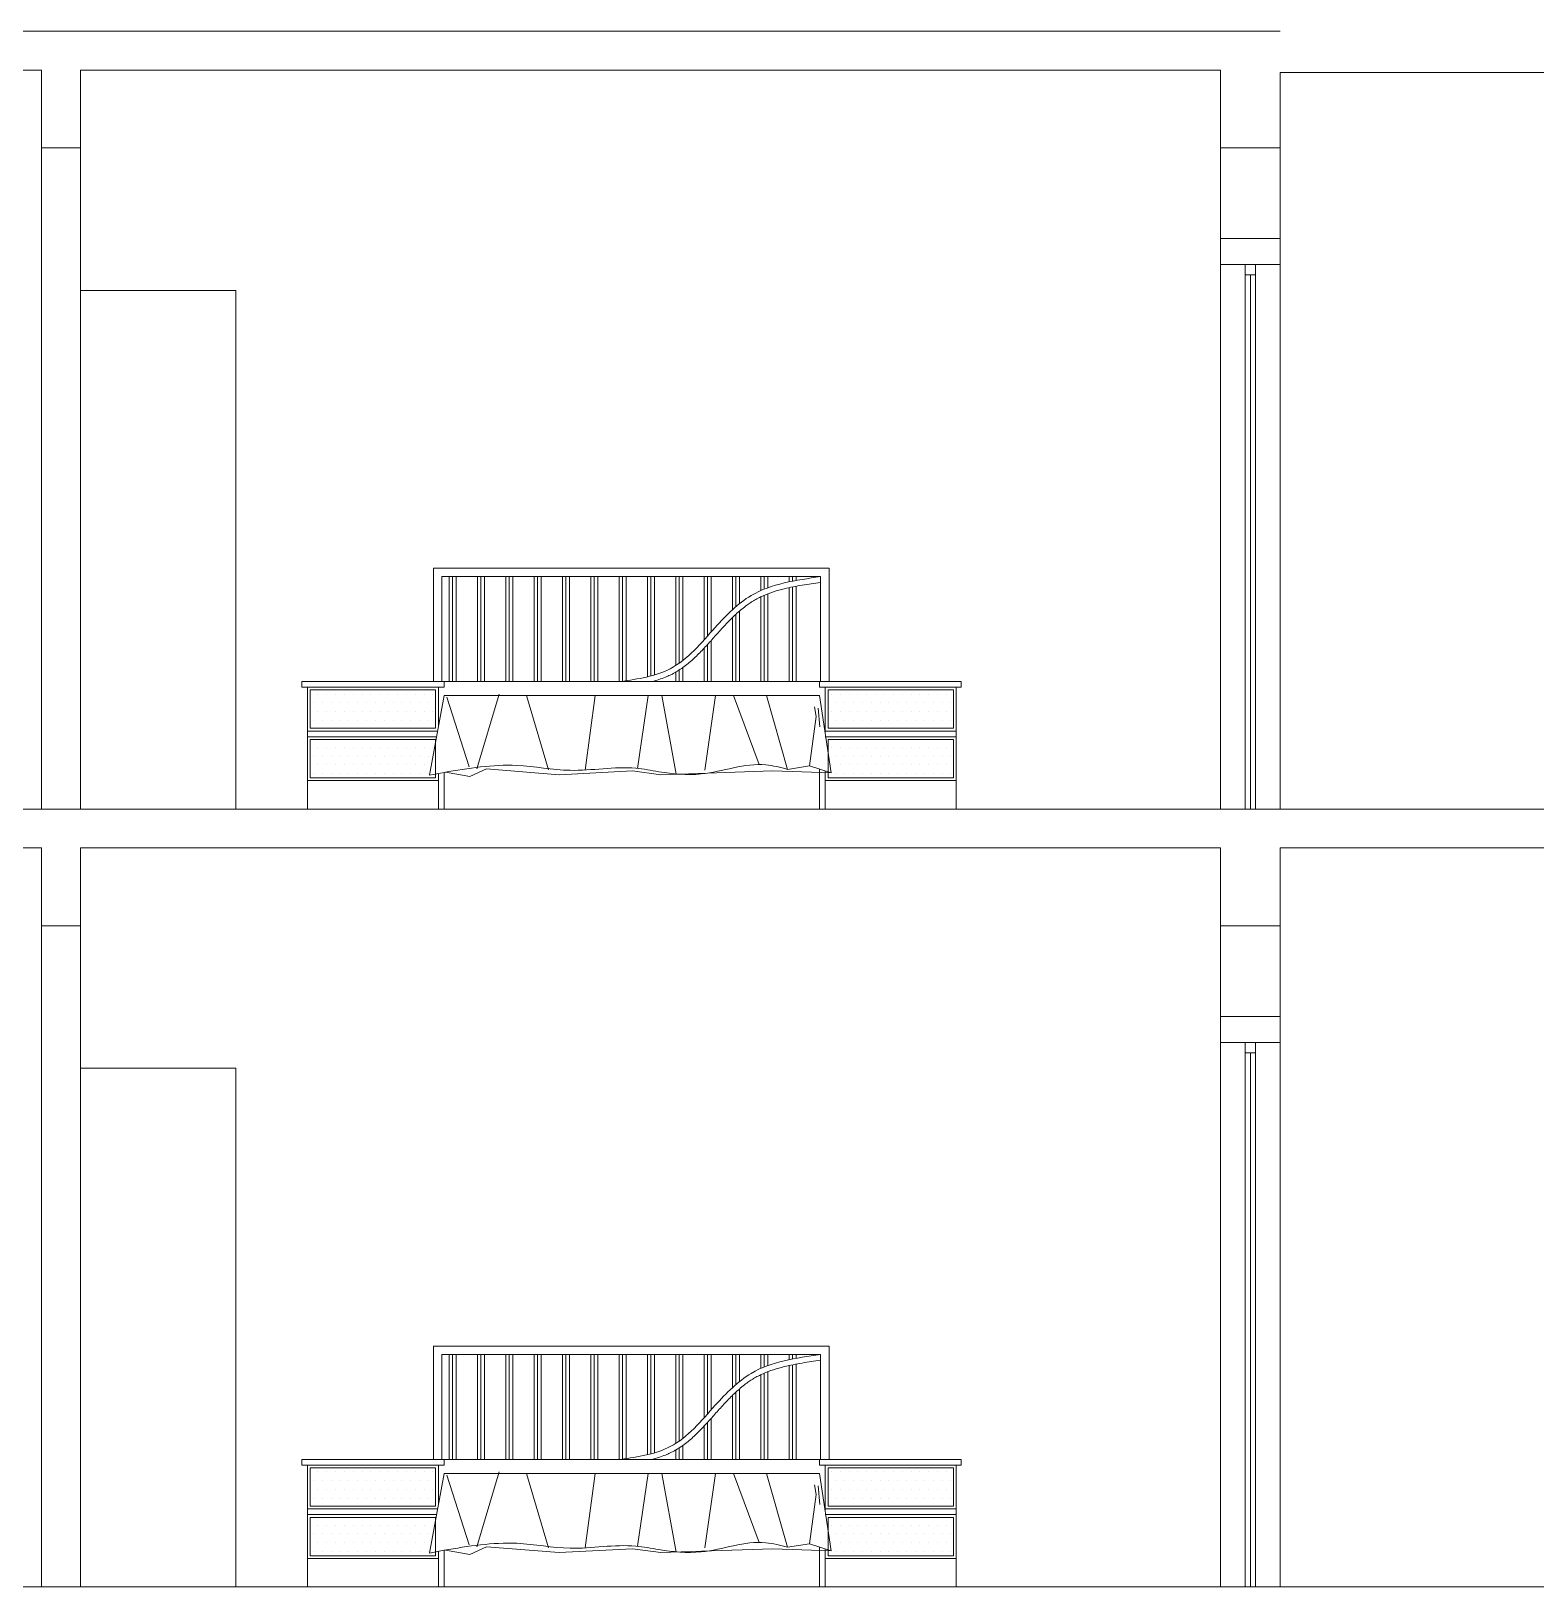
# Model space of a CAD drawing. Header units: inches. Extents: x 1090 to 1325, y 2 to 154.
# Drawn here: x 1171.08 to 1176.88, y 108.43 to 114.43 of the extents above; entities that cross this region are included whole.
import ezdxf

# ---------------------------------------------------------------- set-up
doc = ezdxf.new("R2010")
doc.units = ezdxf.units.IN
doc.header["$MEASUREMENT"] = 0
doc.layers.add('FUR', color=250, linetype='Continuous', lineweight=9)
doc.layers.add('walls', color=250, linetype='Continuous', lineweight=18)

msp = doc.modelspace()

# ---------------------------------------------------------------- linework, layer by layer
at = {"layer": 'FUR'}
for p, q in [((1175.7594, 113.5262), (1175.7594, 111.4262)), ((1175.7994, 113.5262), (1175.7594, 113.5262)), ((1175.7594, 113.5262), (1175.7594, 113.4862)), ((1175.7994, 113.5262), (1175.7994, 111.4262)), ((1175.7994, 113.4862), (1175.7994, 113.5262)), ((1175.7594, 113.4862), (1175.7994, 113.4862)), ((1175.7794, 113.4862), (1175.7794, 111.4262)), ((1171.8671, 113.4262), (1171.2671, 113.4262)), ((1171.8671, 111.4262), (1171.8671, 113.4262)), ((1174.1542, 112.3551), (1172.6287, 112.3551)), ((1172.6287, 111.918), (1172.6287, 112.3551)), ((1174.1214, 112.3223), (1172.6614, 112.3223)), ((1172.6614, 111.918), (1172.6614, 112.3223)), ((1172.689, 111.918), (1172.689, 112.3223)), ((1172.7027, 111.918), (1172.7027, 112.3223)), ((1172.7163, 111.918), (1172.7163, 112.3223)), ((1172.7983, 111.918), (1172.7983, 112.3223)), ((1172.8119, 111.918), (1172.8119, 112.3223)), ((1172.8256, 111.918), (1172.8256, 112.3223)), ((1172.9076, 111.918), (1172.9076, 112.3223)), ((1172.9212, 111.918), (1172.9212, 112.3223)), ((1172.9349, 111.918), (1172.9349, 112.3223)), ((1173.0168, 111.918), (1173.0168, 112.3223)), ((1173.0305, 111.918), (1173.0305, 112.3223)), ((1173.0441, 111.918), (1173.0441, 112.3223)), ((1173.1261, 111.918), (1173.1261, 112.3223)), ((1173.1398, 111.918), (1173.1398, 112.3223)), ((1173.1534, 111.918), (1173.1534, 112.3223)), ((1173.2354, 111.918), (1173.2354, 112.3223)), ((1173.249, 111.918), (1173.249, 112.3223)), ((1173.2627, 111.918), (1173.2627, 112.3223)), ((1173.3447, 111.918), (1173.3447, 112.3223)), ((1173.3583, 111.918), (1173.3583, 112.3223)), ((1173.372, 111.918), (1173.372, 112.3223)), ((1173.4539, 111.936), (1173.4539, 112.3223)), ((1173.4676, 111.9394), (1173.4676, 112.3223)), ((1173.4813, 111.9432), (1173.4813, 112.3223)), ((1173.5632, 111.9796), (1173.5632, 112.3223)), ((1173.5769, 111.9889), (1173.5769, 112.3223)), ((1173.5905, 111.9991), (1173.5905, 112.3223)), ((1173.6725, 112.0785), (1173.6725, 112.3223)), ((1173.6861, 112.0937), (1173.6861, 112.3223)), ((1173.6998, 112.109), (1173.6998, 112.3223)), ((1173.7818, 112.1946), (1173.7818, 112.3223)), ((1173.7954, 112.2068), (1173.7954, 112.3223)), ((1173.8091, 112.2181), (1173.8091, 112.3223)), ((1173.891, 112.2684), (1173.891, 112.3223)), ((1173.9047, 112.2742), (1173.9047, 112.3223)), ((1173.9184, 112.2794), (1173.9184, 112.3223)), ((1174.0003, 112.3023), (1174.0003, 112.3223)), ((1174.014, 112.3051), (1174.014, 112.3223)), ((1174.0276, 112.3077), (1174.0276, 112.3223)), ((1174.1214, 111.918), (1174.1214, 112.3223)), ((1174.1542, 111.918), (1174.1542, 112.3551)), ((1174.0003, 111.918), (1174.0003, 112.2799)), ((1174.014, 111.918), (1174.014, 112.2828)), ((1174.0276, 111.918), (1174.0276, 112.2854)), ((1173.891, 111.918), (1173.891, 112.2444)), ((1173.9047, 111.918), (1173.9047, 112.2506)), ((1173.9184, 111.918), (1173.9184, 112.2561)), ((1173.7818, 111.918), (1173.7818, 112.1645)), ((1173.7954, 111.918), (1173.7954, 112.1775)), ((1173.8091, 111.918), (1173.8091, 112.1897)), ((1173.6725, 111.918), (1173.6725, 112.0462)), ((1173.6861, 111.918), (1173.6861, 112.061)), ((1173.6998, 111.918), (1173.6998, 112.0762)), ((1173.5769, 111.918), (1173.5769, 111.9624)), ((1173.5905, 111.918), (1173.5905, 111.9718)), ((1172.6697, 111.918), (1172.1206, 111.918)), ((1172.1206, 111.918), (1172.6698, 111.918)), ((1172.1206, 111.918), (1172.1206, 111.8961)), ((1172.3271, 111.918), (1172.5312, 111.918)), ((1174.1177, 111.918), (1172.6614, 111.918)), ((1172.6697, 111.918), (1172.6697, 111.8961)), ((1173.4813, 111.918), (1173.4813, 111.9204)), ((1173.5632, 111.918), (1173.5632, 111.954)), ((1174.1177, 111.918), (1174.6641, 111.918)), ((1174.6641, 111.918), (1174.1177, 111.918)), ((1174.1177, 111.918), (1174.1177, 111.8961)), ((1174.2888, 111.918), (1174.4929, 111.918)), ((1174.6641, 111.918), (1174.6641, 111.8961)), ((1172.6697, 111.8961), (1172.1206, 111.8961)), ((1172.1424, 111.8961), (1172.1424, 111.4262)), ((1172.1534, 111.7376), (1172.1534, 111.8852)), ((1172.1534, 111.8852), (1172.6369, 111.8852)), ((1172.6698, 111.8633), (1172.6136, 111.5567)), ((1172.6369, 111.8852), (1172.6369, 111.7376)), ((1172.6479, 111.8961), (1172.6479, 111.7437)), ((1174.1177, 111.8633), (1172.6698, 111.8633)), ((1172.7665, 111.5883), (1172.68, 111.8574)), ((1172.8825, 111.8693), (1172.7958, 111.5813)), ((1173.0726, 111.5771), (1172.9881, 111.8633)), ((1173.2529, 111.8633), (1173.2142, 111.5766)), ((1173.4568, 111.8633), (1173.4159, 111.5829)), ((1173.5649, 111.5606), (1173.51, 111.8633)), ((1173.6758, 111.5763), (1173.7164, 111.8633)), ((1173.7861, 111.8633), (1173.8843, 111.5977)), ((1173.9944, 111.579), (1173.9135, 111.8638)), ((1174.6641, 111.8961), (1174.1177, 111.8961)), ((1174.1177, 111.8633), (1174.1623, 111.5657)), ((1174.1396, 111.8961), (1174.1396, 111.7176)), ((1174.1505, 111.7376), (1174.1505, 111.8852)), ((1174.1505, 111.8852), (1174.634, 111.8852)), ((1174.634, 111.8852), (1174.634, 111.7376)), ((1174.645, 111.8961), (1174.645, 111.4262)), ((1174.1053, 111.783), (1174.0784, 111.5922)), ((1174.0983, 111.8199), (1174.1053, 111.783)), ((1174.1191, 111.7437), (1174.1122, 111.8153)), ((1172.6447, 111.7267), (1172.1424, 111.7267)), ((1172.6369, 111.7376), (1172.1534, 111.7376)), ((1174.645, 111.7267), (1174.1396, 111.7267)), ((1174.634, 111.7376), (1174.1505, 111.7376)), ((1172.6407, 111.7049), (1172.1424, 111.7049)), ((1172.1534, 111.5464), (1172.1534, 111.6939)), ((1172.1534, 111.6939), (1172.6369, 111.6939)), ((1172.6369, 111.6939), (1172.6369, 111.5464)), ((1174.645, 111.7049), (1174.1396, 111.7049)), ((1174.1505, 111.5464), (1174.1505, 111.6939)), ((1174.1505, 111.6939), (1174.634, 111.6939)), ((1174.634, 111.6939), (1174.634, 111.5464)), ((1172.6369, 111.5464), (1172.1534, 111.5464)), ((1172.6136, 111.5567), (1172.6698, 111.5674)), ((1172.6479, 111.5632), (1172.6479, 111.4262)), ((1172.6697, 111.5674), (1172.6697, 111.4262)), ((1172.6698, 111.5674), (1172.6698, 111.4262)), ((1172.6698, 111.5674), (1172.6698, 111.4262)), ((1172.7686, 111.5512), (1172.6751, 111.5683)), ((1172.8331, 111.581), (1172.7686, 111.5512)), ((1173.1138, 111.5586), (1172.8331, 111.581)), ((1173.3969, 111.5735), (1173.1138, 111.5586)), ((1173.5061, 111.5586), (1173.3969, 111.5735)), ((1173.9358, 111.5735), (1173.5061, 111.5586)), ((1174.1623, 111.5657), (1173.9358, 111.5735)), ((1174.0784, 111.5922), (1173.9944, 111.579)), ((1174.1623, 111.5657), (1174.0784, 111.5922)), ((1174.1177, 111.5798), (1174.1177, 111.4262)), ((1174.1177, 111.5798), (1174.1177, 111.4262)), ((1174.1177, 111.5798), (1174.1177, 111.4262)), ((1174.1396, 111.5729), (1174.1396, 111.4262)), ((1174.634, 111.5464), (1174.1505, 111.5464)), ((1172.6479, 111.5355), (1172.1424, 111.5355)), ((1174.645, 111.5355), (1174.1396, 111.5355)), ((1175.7594, 110.5262), (1175.7594, 108.4262)), ((1175.7994, 110.5262), (1175.7594, 110.5262)), ((1175.7594, 110.5262), (1175.7594, 110.4862)), ((1175.7994, 110.5262), (1175.7994, 108.4262)), ((1175.7994, 110.4862), (1175.7994, 110.5262)), ((1175.7594, 110.4862), (1175.7994, 110.4862)), ((1175.7794, 110.4862), (1175.7794, 108.4262)), ((1171.8671, 110.4262), (1171.2671, 110.4262)), ((1171.8671, 108.4262), (1171.8671, 110.4262)), ((1174.1542, 109.3551), (1172.6287, 109.3551)), ((1172.6287, 108.918), (1172.6287, 109.3551)), ((1174.1214, 109.3223), (1172.6614, 109.3223)), ((1172.6614, 108.918), (1172.6614, 109.3223)), ((1172.689, 108.918), (1172.689, 109.3223)), ((1172.7027, 108.918), (1172.7027, 109.3223)), ((1172.7163, 108.918), (1172.7163, 109.3223)), ((1172.7983, 108.918), (1172.7983, 109.3223)), ((1172.8119, 108.918), (1172.8119, 109.3223)), ((1172.8256, 108.918), (1172.8256, 109.3223)), ((1172.9076, 108.918), (1172.9076, 109.3223)), ((1172.9212, 108.918), (1172.9212, 109.3223)), ((1172.9349, 108.918), (1172.9349, 109.3223)), ((1173.0168, 108.918), (1173.0168, 109.3223)), ((1173.0305, 108.918), (1173.0305, 109.3223)), ((1173.0441, 108.918), (1173.0441, 109.3223)), ((1173.1261, 108.918), (1173.1261, 109.3223)), ((1173.1398, 108.918), (1173.1398, 109.3223)), ((1173.1534, 108.918), (1173.1534, 109.3223)), ((1173.2354, 108.918), (1173.2354, 109.3223)), ((1173.249, 108.918), (1173.249, 109.3223)), ((1173.2627, 108.918), (1173.2627, 109.3223)), ((1173.3447, 108.918), (1173.3447, 109.3223)), ((1173.3583, 108.918), (1173.3583, 109.3223)), ((1173.372, 108.918), (1173.372, 109.3223)), ((1173.4539, 108.936), (1173.4539, 109.3223)), ((1173.4676, 108.9394), (1173.4676, 109.3223)), ((1173.4813, 108.9432), (1173.4813, 109.3223)), ((1173.5632, 108.9796), (1173.5632, 109.3223)), ((1173.5769, 108.9889), (1173.5769, 109.3223)), ((1173.5905, 108.9991), (1173.5905, 109.3223)), ((1173.6725, 109.0785), (1173.6725, 109.3223)), ((1173.6861, 109.0937), (1173.6861, 109.3223)), ((1173.6998, 109.109), (1173.6998, 109.3223)), ((1173.7818, 109.1946), (1173.7818, 109.3223)), ((1173.7954, 109.2068), (1173.7954, 109.3223)), ((1173.8091, 109.2181), (1173.8091, 109.3223)), ((1173.891, 109.2684), (1173.891, 109.3223)), ((1173.9047, 109.2742), (1173.9047, 109.3223)), ((1173.9184, 109.2794), (1173.9184, 109.3223)), ((1174.0003, 109.3023), (1174.0003, 109.3223)), ((1174.014, 109.3051), (1174.014, 109.3223)), ((1174.0276, 109.3077), (1174.0276, 109.3223)), ((1174.1214, 108.918), (1174.1214, 109.3223)), ((1174.1542, 108.918), (1174.1542, 109.3551)), ((1174.0003, 108.918), (1174.0003, 109.2799)), ((1174.014, 108.918), (1174.014, 109.2828)), ((1174.0276, 108.918), (1174.0276, 109.2854)), ((1173.891, 108.918), (1173.891, 109.2444)), ((1173.9047, 108.918), (1173.9047, 109.2506)), ((1173.9184, 108.918), (1173.9184, 109.2561)), ((1173.7818, 108.918), (1173.7818, 109.1645)), ((1173.7954, 108.918), (1173.7954, 109.1775)), ((1173.8091, 108.918), (1173.8091, 109.1897)), ((1173.6725, 108.918), (1173.6725, 109.0462)), ((1173.6861, 108.918), (1173.6861, 109.061)), ((1173.6998, 108.918), (1173.6998, 109.0762)), ((1173.5769, 108.918), (1173.5769, 108.9624)), ((1173.5905, 108.918), (1173.5905, 108.9718)), ((1172.6697, 108.918), (1172.1206, 108.918)), ((1172.1206, 108.918), (1172.6698, 108.918)), ((1172.1206, 108.918), (1172.1206, 108.8961)), ((1172.3271, 108.918), (1172.5312, 108.918)), ((1174.1177, 108.918), (1172.6614, 108.918)), ((1172.6697, 108.918), (1172.6697, 108.8961)), ((1173.4813, 108.918), (1173.4813, 108.9204)), ((1173.5632, 108.918), (1173.5632, 108.954)), ((1174.1177, 108.918), (1174.6641, 108.918)), ((1174.6641, 108.918), (1174.1177, 108.918)), ((1174.1177, 108.918), (1174.1177, 108.8961)), ((1174.2888, 108.918), (1174.4929, 108.918)), ((1174.6641, 108.918), (1174.6641, 108.8961)), ((1172.6697, 108.8961), (1172.1206, 108.8961)), ((1172.1424, 108.8961), (1172.1424, 108.4262)), ((1172.1534, 108.7376), (1172.1534, 108.8852)), ((1172.1534, 108.8852), (1172.6369, 108.8852)), ((1172.6698, 108.8633), (1172.6136, 108.5567)), ((1172.6369, 108.8852), (1172.6369, 108.7376)), ((1172.6479, 108.8961), (1172.6479, 108.7437)), ((1174.1177, 108.8633), (1172.6698, 108.8633)), ((1172.7665, 108.5883), (1172.68, 108.8574)), ((1172.8825, 108.8693), (1172.7958, 108.5813)), ((1173.0726, 108.5771), (1172.9881, 108.8633)), ((1173.2529, 108.8633), (1173.2142, 108.5766)), ((1173.4568, 108.8633), (1173.4159, 108.5829)), ((1173.5649, 108.5606), (1173.51, 108.8633)), ((1173.6758, 108.5763), (1173.7164, 108.8633)), ((1173.7861, 108.8633), (1173.8843, 108.5977)), ((1173.9944, 108.579), (1173.9135, 108.8638)), ((1174.6641, 108.8961), (1174.1177, 108.8961)), ((1174.1177, 108.8633), (1174.1623, 108.5657)), ((1174.1396, 108.8961), (1174.1396, 108.7176)), ((1174.1505, 108.7376), (1174.1505, 108.8852)), ((1174.1505, 108.8852), (1174.634, 108.8852)), ((1174.634, 108.8852), (1174.634, 108.7376)), ((1174.645, 108.8961), (1174.645, 108.4262)), ((1174.1053, 108.783), (1174.0784, 108.5922)), ((1174.0983, 108.8199), (1174.1053, 108.783)), ((1174.1191, 108.7437), (1174.1122, 108.8153)), ((1172.6447, 108.7267), (1172.1424, 108.7267)), ((1172.6369, 108.7376), (1172.1534, 108.7376)), ((1174.645, 108.7267), (1174.1396, 108.7267)), ((1174.634, 108.7376), (1174.1505, 108.7376)), ((1172.6407, 108.7049), (1172.1424, 108.7049)), ((1172.1534, 108.5464), (1172.1534, 108.6939)), ((1172.1534, 108.6939), (1172.6369, 108.6939)), ((1172.6369, 108.6939), (1172.6369, 108.5464)), ((1174.645, 108.7049), (1174.1396, 108.7049)), ((1174.1505, 108.5464), (1174.1505, 108.6939)), ((1174.1505, 108.6939), (1174.634, 108.6939)), ((1174.634, 108.6939), (1174.634, 108.5464)), ((1172.6369, 108.5464), (1172.1534, 108.5464)), ((1172.6136, 108.5567), (1172.6698, 108.5674)), ((1172.6479, 108.5632), (1172.6479, 108.4262)), ((1172.6697, 108.5674), (1172.6697, 108.4262)), ((1172.6698, 108.5674), (1172.6698, 108.4262)), ((1172.6698, 108.5674), (1172.6698, 108.4262)), ((1172.7686, 108.5512), (1172.6751, 108.5683)), ((1172.8331, 108.581), (1172.7686, 108.5512)), ((1173.1138, 108.5586), (1172.8331, 108.581)), ((1173.3969, 108.5735), (1173.1138, 108.5586)), ((1173.5061, 108.5586), (1173.3969, 108.5735)), ((1173.9358, 108.5735), (1173.5061, 108.5586)), ((1174.1623, 108.5657), (1173.9358, 108.5735)), ((1174.0784, 108.5922), (1173.9944, 108.579)), ((1174.1623, 108.5657), (1174.0784, 108.5922)), ((1174.1177, 108.5798), (1174.1177, 108.4262)), ((1174.1177, 108.5798), (1174.1177, 108.4262)), ((1174.1177, 108.5798), (1174.1177, 108.4262)), ((1174.1396, 108.5729), (1174.1396, 108.4262)), ((1174.634, 108.5464), (1174.1505, 108.5464)), ((1172.6479, 108.5355), (1172.1424, 108.5355)), ((1174.645, 108.5355), (1174.1396, 108.5355))]:
    msp.add_line(p, q, dxfattribs=at)
at = {"layer": 'FUR', "linetype": 'Continuous'}
for p, q in [((1172.1827, 111.8694), (1172.1827, 111.8694)), ((1172.2169, 111.8694), (1172.2169, 111.8694)), ((1172.251, 111.8694), (1172.251, 111.8694)), ((1172.2852, 111.8694), (1172.2852, 111.8694)), ((1172.3193, 111.8694), (1172.3193, 111.8694)), ((1172.3535, 111.8694), (1172.3535, 111.8694)), ((1172.3876, 111.8694), (1172.3876, 111.8694)), ((1172.4218, 111.8694), (1172.4218, 111.8694)), ((1172.4559, 111.8694), (1172.4559, 111.8694)), ((1172.49, 111.8694), (1172.49, 111.8694)), ((1172.5242, 111.8694), (1172.5242, 111.8694)), ((1172.5583, 111.8694), (1172.5583, 111.8694)), ((1172.5925, 111.8694), (1172.5925, 111.8694)), ((1172.6266, 111.8694), (1172.6266, 111.8694)), ((1174.1633, 111.8694), (1174.1633, 111.8694)), ((1174.1975, 111.8694), (1174.1975, 111.8694)), ((1174.2316, 111.8694), (1174.2316, 111.8694)), ((1174.2658, 111.8694), (1174.2658, 111.8694)), ((1174.2999, 111.8694), (1174.2999, 111.8694)), ((1174.3341, 111.8694), (1174.3341, 111.8694)), ((1174.3682, 111.8694), (1174.3682, 111.8694)), ((1174.4024, 111.8694), (1174.4024, 111.8694)), ((1174.4365, 111.8694), (1174.4365, 111.8694)), ((1174.4707, 111.8694), (1174.4707, 111.8694)), ((1174.5048, 111.8694), (1174.5048, 111.8694)), ((1174.539, 111.8694), (1174.539, 111.8694)), ((1174.5731, 111.8694), (1174.5731, 111.8694)), ((1174.6073, 111.8694), (1174.6073, 111.8694)), ((1172.1656, 111.8352), (1172.1656, 111.8352)), ((1172.1827, 111.8011), (1172.1827, 111.8011)), ((1172.1998, 111.8352), (1172.1998, 111.8352)), ((1172.2169, 111.8011), (1172.2169, 111.8011)), ((1172.2339, 111.8352), (1172.2339, 111.8352)), ((1172.251, 111.8011), (1172.251, 111.8011)), ((1172.2681, 111.8352), (1172.2681, 111.8352)), ((1172.2852, 111.8011), (1172.2852, 111.8011)), ((1172.3022, 111.8352), (1172.3022, 111.8352)), ((1172.3193, 111.8011), (1172.3193, 111.8011)), ((1172.3364, 111.8352), (1172.3364, 111.8352)), ((1172.3535, 111.8011), (1172.3535, 111.8011)), ((1172.3705, 111.8352), (1172.3705, 111.8352)), ((1172.3876, 111.8011), (1172.3876, 111.8011)), ((1172.4047, 111.8352), (1172.4047, 111.8352)), ((1172.4218, 111.8011), (1172.4218, 111.8011)), ((1172.4388, 111.8352), (1172.4388, 111.8352)), ((1172.4559, 111.8011), (1172.4559, 111.8011)), ((1172.473, 111.8352), (1172.473, 111.8352)), ((1172.49, 111.8011), (1172.49, 111.8011)), ((1172.5071, 111.8352), (1172.5071, 111.8352)), ((1172.5242, 111.8011), (1172.5242, 111.8011)), ((1172.5413, 111.8352), (1172.5413, 111.8352)), ((1172.5583, 111.8011), (1172.5583, 111.8011)), ((1172.5754, 111.8352), (1172.5754, 111.8352)), ((1172.5925, 111.8011), (1172.5925, 111.8011)), ((1172.6096, 111.8352), (1172.6096, 111.8352)), ((1172.6266, 111.8011), (1172.6266, 111.8011)), ((1174.1633, 111.8011), (1174.1633, 111.8011)), ((1174.1804, 111.8352), (1174.1804, 111.8352)), ((1174.1975, 111.8011), (1174.1975, 111.8011)), ((1174.2146, 111.8352), (1174.2146, 111.8352)), ((1174.2316, 111.8011), (1174.2316, 111.8011)), ((1174.2487, 111.8352), (1174.2487, 111.8352)), ((1174.2658, 111.8011), (1174.2658, 111.8011)), ((1174.2829, 111.8352), (1174.2829, 111.8352)), ((1174.2999, 111.8011), (1174.2999, 111.8011)), ((1174.317, 111.8352), (1174.317, 111.8352)), ((1174.3341, 111.8011), (1174.3341, 111.8011)), ((1174.3512, 111.8352), (1174.3512, 111.8352)), ((1174.3682, 111.8011), (1174.3682, 111.8011)), ((1174.3853, 111.8352), (1174.3853, 111.8352)), ((1174.4024, 111.8011), (1174.4024, 111.8011)), ((1174.4195, 111.8352), (1174.4195, 111.8352)), ((1174.4365, 111.8011), (1174.4365, 111.8011)), ((1174.4536, 111.8352), (1174.4536, 111.8352)), ((1174.4707, 111.8011), (1174.4707, 111.8011)), ((1174.4878, 111.8352), (1174.4878, 111.8352)), ((1174.5048, 111.8011), (1174.5048, 111.8011)), ((1174.5219, 111.8352), (1174.5219, 111.8352)), ((1174.539, 111.8011), (1174.539, 111.8011)), ((1174.5561, 111.8352), (1174.5561, 111.8352)), ((1174.5731, 111.8011), (1174.5731, 111.8011)), ((1174.5902, 111.8352), (1174.5902, 111.8352)), ((1174.6073, 111.8011), (1174.6073, 111.8011)), ((1174.6244, 111.8352), (1174.6244, 111.8352)), ((1172.1656, 111.7669), (1172.1656, 111.7669)), ((1172.1998, 111.7669), (1172.1998, 111.7669)), ((1172.2339, 111.7669), (1172.2339, 111.7669)), ((1172.2681, 111.7669), (1172.2681, 111.7669)), ((1172.3022, 111.7669), (1172.3022, 111.7669)), ((1172.3364, 111.7669), (1172.3364, 111.7669)), ((1172.3705, 111.7669), (1172.3705, 111.7669)), ((1172.4047, 111.7669), (1172.4047, 111.7669)), ((1172.4388, 111.7669), (1172.4388, 111.7669)), ((1172.473, 111.7669), (1172.473, 111.7669)), ((1172.5071, 111.7669), (1172.5071, 111.7669)), ((1172.5413, 111.7669), (1172.5413, 111.7669)), ((1172.5754, 111.7669), (1172.5754, 111.7669)), ((1172.6096, 111.7669), (1172.6096, 111.7669)), ((1174.1804, 111.7669), (1174.1804, 111.7669)), ((1174.2146, 111.7669), (1174.2146, 111.7669)), ((1174.2487, 111.7669), (1174.2487, 111.7669)), ((1174.2829, 111.7669), (1174.2829, 111.7669)), ((1174.317, 111.7669), (1174.317, 111.7669)), ((1174.3512, 111.7669), (1174.3512, 111.7669)), ((1174.3853, 111.7669), (1174.3853, 111.7669)), ((1174.4195, 111.7669), (1174.4195, 111.7669)), ((1174.4536, 111.7669), (1174.4536, 111.7669)), ((1174.4878, 111.7669), (1174.4878, 111.7669)), ((1174.5219, 111.7669), (1174.5219, 111.7669)), ((1174.5561, 111.7669), (1174.5561, 111.7669)), ((1174.5902, 111.7669), (1174.5902, 111.7669)), ((1174.6244, 111.7669), (1174.6244, 111.7669)), ((1172.1827, 111.6645), (1172.1827, 111.6645)), ((1172.2169, 111.6645), (1172.2169, 111.6645)), ((1172.251, 111.6645), (1172.251, 111.6645)), ((1172.2852, 111.6645), (1172.2852, 111.6645)), ((1172.3193, 111.6645), (1172.3193, 111.6645)), ((1172.3535, 111.6645), (1172.3535, 111.6645)), ((1172.3876, 111.6645), (1172.3876, 111.6645)), ((1172.4218, 111.6645), (1172.4218, 111.6645)), ((1172.4559, 111.6645), (1172.4559, 111.6645)), ((1172.49, 111.6645), (1172.49, 111.6645)), ((1172.5242, 111.6645), (1172.5242, 111.6645)), ((1172.5583, 111.6645), (1172.5583, 111.6645)), ((1172.5925, 111.6645), (1172.5925, 111.6645)), ((1172.6266, 111.6645), (1172.6266, 111.6645)), ((1174.1633, 111.6645), (1174.1633, 111.6645)), ((1174.1975, 111.6645), (1174.1975, 111.6645)), ((1174.2316, 111.6645), (1174.2316, 111.6645)), ((1174.2658, 111.6645), (1174.2658, 111.6645)), ((1174.2999, 111.6645), (1174.2999, 111.6645)), ((1174.3341, 111.6645), (1174.3341, 111.6645)), ((1174.3682, 111.6645), (1174.3682, 111.6645)), ((1174.4024, 111.6645), (1174.4024, 111.6645)), ((1174.4365, 111.6645), (1174.4365, 111.6645)), ((1174.4707, 111.6645), (1174.4707, 111.6645)), ((1174.5048, 111.6645), (1174.5048, 111.6645)), ((1174.539, 111.6645), (1174.539, 111.6645)), ((1174.5731, 111.6645), (1174.5731, 111.6645)), ((1174.6073, 111.6645), (1174.6073, 111.6645)), ((1172.1656, 111.6303), (1172.1656, 111.6303)), ((1172.1998, 111.6303), (1172.1998, 111.6303)), ((1172.2339, 111.6303), (1172.2339, 111.6303)), ((1172.2681, 111.6303), (1172.2681, 111.6303)), ((1172.3022, 111.6303), (1172.3022, 111.6303)), ((1172.3364, 111.6303), (1172.3364, 111.6303)), ((1172.3705, 111.6303), (1172.3705, 111.6303)), ((1172.4047, 111.6303), (1172.4047, 111.6303)), ((1172.4388, 111.6303), (1172.4388, 111.6303)), ((1172.473, 111.6303), (1172.473, 111.6303)), ((1172.5071, 111.6303), (1172.5071, 111.6303)), ((1172.5413, 111.6303), (1172.5413, 111.6303)), ((1172.5754, 111.6303), (1172.5754, 111.6303)), ((1172.6096, 111.6303), (1172.6096, 111.6303)), ((1174.1804, 111.6303), (1174.1804, 111.6303)), ((1174.2146, 111.6303), (1174.2146, 111.6303)), ((1174.2487, 111.6303), (1174.2487, 111.6303)), ((1174.2829, 111.6303), (1174.2829, 111.6303)), ((1174.317, 111.6303), (1174.317, 111.6303)), ((1174.3512, 111.6303), (1174.3512, 111.6303)), ((1174.3853, 111.6303), (1174.3853, 111.6303)), ((1174.4195, 111.6303), (1174.4195, 111.6303)), ((1174.4536, 111.6303), (1174.4536, 111.6303)), ((1174.4878, 111.6303), (1174.4878, 111.6303)), ((1174.5219, 111.6303), (1174.5219, 111.6303)), ((1174.5561, 111.6303), (1174.5561, 111.6303)), ((1174.5902, 111.6303), (1174.5902, 111.6303)), ((1174.6244, 111.6303), (1174.6244, 111.6303)), ((1172.1656, 111.562), (1172.1656, 111.562)), ((1172.1827, 111.5962), (1172.1827, 111.5962)), ((1172.1998, 111.562), (1172.1998, 111.562)), ((1172.2169, 111.5962), (1172.2169, 111.5962)), ((1172.2339, 111.562), (1172.2339, 111.562)), ((1172.251, 111.5962), (1172.251, 111.5962)), ((1172.2681, 111.562), (1172.2681, 111.562)), ((1172.2852, 111.5962), (1172.2852, 111.5962)), ((1172.3022, 111.562), (1172.3022, 111.562)), ((1172.3193, 111.5962), (1172.3193, 111.5962)), ((1172.3364, 111.562), (1172.3364, 111.562)), ((1172.3535, 111.5962), (1172.3535, 111.5962)), ((1172.3705, 111.562), (1172.3705, 111.562)), ((1172.3876, 111.5962), (1172.3876, 111.5962)), ((1172.4047, 111.562), (1172.4047, 111.562)), ((1172.4218, 111.5962), (1172.4218, 111.5962)), ((1172.4388, 111.562), (1172.4388, 111.562)), ((1172.4559, 111.5962), (1172.4559, 111.5962)), ((1172.473, 111.562), (1172.473, 111.562)), ((1172.49, 111.5962), (1172.49, 111.5962)), ((1172.5071, 111.562), (1172.5071, 111.562)), ((1172.5242, 111.5962), (1172.5242, 111.5962)), ((1172.5413, 111.562), (1172.5413, 111.562)), ((1172.5583, 111.5962), (1172.5583, 111.5962)), ((1172.5754, 111.562), (1172.5754, 111.562)), ((1172.5925, 111.5962), (1172.5925, 111.5962)), ((1172.6096, 111.562), (1172.6096, 111.562)), ((1174.1633, 111.5962), (1174.1633, 111.5962)), ((1174.1804, 111.562), (1174.1804, 111.562)), ((1174.1975, 111.5962), (1174.1975, 111.5962)), ((1174.2146, 111.562), (1174.2146, 111.562)), ((1174.2316, 111.5962), (1174.2316, 111.5962)), ((1174.2487, 111.562), (1174.2487, 111.562)), ((1174.2658, 111.5962), (1174.2658, 111.5962)), ((1174.2829, 111.562), (1174.2829, 111.562)), ((1174.2999, 111.5962), (1174.2999, 111.5962)), ((1174.317, 111.562), (1174.317, 111.562)), ((1174.3341, 111.5962), (1174.3341, 111.5962)), ((1174.3512, 111.562), (1174.3512, 111.562)), ((1174.3682, 111.5962), (1174.3682, 111.5962)), ((1174.3853, 111.562), (1174.3853, 111.562)), ((1174.4024, 111.5962), (1174.4024, 111.5962)), ((1174.4195, 111.562), (1174.4195, 111.562)), ((1174.4365, 111.5962), (1174.4365, 111.5962)), ((1174.4536, 111.562), (1174.4536, 111.562)), ((1174.4707, 111.5962), (1174.4707, 111.5962)), ((1174.4878, 111.562), (1174.4878, 111.562)), ((1174.5048, 111.5962), (1174.5048, 111.5962)), ((1174.5219, 111.562), (1174.5219, 111.562)), ((1174.539, 111.5962), (1174.539, 111.5962)), ((1174.5561, 111.562), (1174.5561, 111.562)), ((1174.5731, 111.5962), (1174.5731, 111.5962)), ((1174.5902, 111.562), (1174.5902, 111.562)), ((1174.6073, 111.5962), (1174.6073, 111.5962)), ((1174.6244, 111.562), (1174.6244, 111.562)), ((1172.1827, 108.8694), (1172.1827, 108.8694)), ((1172.2169, 108.8694), (1172.2169, 108.8694)), ((1172.251, 108.8694), (1172.251, 108.8694)), ((1172.2852, 108.8694), (1172.2852, 108.8694)), ((1172.3193, 108.8694), (1172.3193, 108.8694)), ((1172.3535, 108.8694), (1172.3535, 108.8694)), ((1172.3876, 108.8694), (1172.3876, 108.8694)), ((1172.4218, 108.8694), (1172.4218, 108.8694)), ((1172.4559, 108.8694), (1172.4559, 108.8694)), ((1172.49, 108.8694), (1172.49, 108.8694)), ((1172.5242, 108.8694), (1172.5242, 108.8694)), ((1172.5583, 108.8694), (1172.5583, 108.8694)), ((1172.5925, 108.8694), (1172.5925, 108.8694)), ((1172.6266, 108.8694), (1172.6266, 108.8694)), ((1174.1633, 108.8694), (1174.1633, 108.8694)), ((1174.1975, 108.8694), (1174.1975, 108.8694)), ((1174.2316, 108.8694), (1174.2316, 108.8694)), ((1174.2658, 108.8694), (1174.2658, 108.8694)), ((1174.2999, 108.8694), (1174.2999, 108.8694)), ((1174.3341, 108.8694), (1174.3341, 108.8694)), ((1174.3682, 108.8694), (1174.3682, 108.8694)), ((1174.4024, 108.8694), (1174.4024, 108.8694)), ((1174.4365, 108.8694), (1174.4365, 108.8694)), ((1174.4707, 108.8694), (1174.4707, 108.8694)), ((1174.5048, 108.8694), (1174.5048, 108.8694)), ((1174.539, 108.8694), (1174.539, 108.8694)), ((1174.5731, 108.8694), (1174.5731, 108.8694)), ((1174.6073, 108.8694), (1174.6073, 108.8694)), ((1172.1656, 108.8352), (1172.1656, 108.8352)), ((1172.1827, 108.8011), (1172.1827, 108.8011)), ((1172.1998, 108.8352), (1172.1998, 108.8352)), ((1172.2169, 108.8011), (1172.2169, 108.8011)), ((1172.2339, 108.8352), (1172.2339, 108.8352)), ((1172.251, 108.8011), (1172.251, 108.8011)), ((1172.2681, 108.8352), (1172.2681, 108.8352)), ((1172.2852, 108.8011), (1172.2852, 108.8011)), ((1172.3022, 108.8352), (1172.3022, 108.8352)), ((1172.3193, 108.8011), (1172.3193, 108.8011)), ((1172.3364, 108.8352), (1172.3364, 108.8352)), ((1172.3535, 108.8011), (1172.3535, 108.8011)), ((1172.3705, 108.8352), (1172.3705, 108.8352)), ((1172.3876, 108.8011), (1172.3876, 108.8011)), ((1172.4047, 108.8352), (1172.4047, 108.8352)), ((1172.4218, 108.8011), (1172.4218, 108.8011)), ((1172.4388, 108.8352), (1172.4388, 108.8352)), ((1172.4559, 108.8011), (1172.4559, 108.8011)), ((1172.473, 108.8352), (1172.473, 108.8352)), ((1172.49, 108.8011), (1172.49, 108.8011)), ((1172.5071, 108.8352), (1172.5071, 108.8352)), ((1172.5242, 108.8011), (1172.5242, 108.8011)), ((1172.5413, 108.8352), (1172.5413, 108.8352)), ((1172.5583, 108.8011), (1172.5583, 108.8011)), ((1172.5754, 108.8352), (1172.5754, 108.8352)), ((1172.5925, 108.8011), (1172.5925, 108.8011)), ((1172.6096, 108.8352), (1172.6096, 108.8352)), ((1172.6266, 108.8011), (1172.6266, 108.8011)), ((1174.1633, 108.8011), (1174.1633, 108.8011)), ((1174.1804, 108.8352), (1174.1804, 108.8352)), ((1174.1975, 108.8011), (1174.1975, 108.8011)), ((1174.2146, 108.8352), (1174.2146, 108.8352)), ((1174.2316, 108.8011), (1174.2316, 108.8011)), ((1174.2487, 108.8352), (1174.2487, 108.8352)), ((1174.2658, 108.8011), (1174.2658, 108.8011)), ((1174.2829, 108.8352), (1174.2829, 108.8352)), ((1174.2999, 108.8011), (1174.2999, 108.8011)), ((1174.317, 108.8352), (1174.317, 108.8352)), ((1174.3341, 108.8011), (1174.3341, 108.8011)), ((1174.3512, 108.8352), (1174.3512, 108.8352)), ((1174.3682, 108.8011), (1174.3682, 108.8011)), ((1174.3853, 108.8352), (1174.3853, 108.8352)), ((1174.4024, 108.8011), (1174.4024, 108.8011)), ((1174.4195, 108.8352), (1174.4195, 108.8352)), ((1174.4365, 108.8011), (1174.4365, 108.8011)), ((1174.4536, 108.8352), (1174.4536, 108.8352)), ((1174.4707, 108.8011), (1174.4707, 108.8011)), ((1174.4878, 108.8352), (1174.4878, 108.8352)), ((1174.5048, 108.8011), (1174.5048, 108.8011)), ((1174.5219, 108.8352), (1174.5219, 108.8352)), ((1174.539, 108.8011), (1174.539, 108.8011)), ((1174.5561, 108.8352), (1174.5561, 108.8352)), ((1174.5731, 108.8011), (1174.5731, 108.8011)), ((1174.5902, 108.8352), (1174.5902, 108.8352)), ((1174.6073, 108.8011), (1174.6073, 108.8011)), ((1174.6244, 108.8352), (1174.6244, 108.8352)), ((1172.1656, 108.7669), (1172.1656, 108.7669)), ((1172.1998, 108.7669), (1172.1998, 108.7669)), ((1172.2339, 108.7669), (1172.2339, 108.7669)), ((1172.2681, 108.7669), (1172.2681, 108.7669)), ((1172.3022, 108.7669), (1172.3022, 108.7669)), ((1172.3364, 108.7669), (1172.3364, 108.7669)), ((1172.3705, 108.7669), (1172.3705, 108.7669)), ((1172.4047, 108.7669), (1172.4047, 108.7669)), ((1172.4388, 108.7669), (1172.4388, 108.7669)), ((1172.473, 108.7669), (1172.473, 108.7669)), ((1172.5071, 108.7669), (1172.5071, 108.7669)), ((1172.5413, 108.7669), (1172.5413, 108.7669)), ((1172.5754, 108.7669), (1172.5754, 108.7669)), ((1172.6096, 108.7669), (1172.6096, 108.7669)), ((1174.1804, 108.7669), (1174.1804, 108.7669)), ((1174.2146, 108.7669), (1174.2146, 108.7669)), ((1174.2487, 108.7669), (1174.2487, 108.7669)), ((1174.2829, 108.7669), (1174.2829, 108.7669)), ((1174.317, 108.7669), (1174.317, 108.7669)), ((1174.3512, 108.7669), (1174.3512, 108.7669)), ((1174.3853, 108.7669), (1174.3853, 108.7669)), ((1174.4195, 108.7669), (1174.4195, 108.7669)), ((1174.4536, 108.7669), (1174.4536, 108.7669)), ((1174.4878, 108.7669), (1174.4878, 108.7669)), ((1174.5219, 108.7669), (1174.5219, 108.7669)), ((1174.5561, 108.7669), (1174.5561, 108.7669)), ((1174.5902, 108.7669), (1174.5902, 108.7669)), ((1174.6244, 108.7669), (1174.6244, 108.7669)), ((1172.1827, 108.6645), (1172.1827, 108.6645)), ((1172.2169, 108.6645), (1172.2169, 108.6645)), ((1172.251, 108.6645), (1172.251, 108.6645)), ((1172.2852, 108.6645), (1172.2852, 108.6645)), ((1172.3193, 108.6645), (1172.3193, 108.6645)), ((1172.3535, 108.6645), (1172.3535, 108.6645)), ((1172.3876, 108.6645), (1172.3876, 108.6645)), ((1172.4218, 108.6645), (1172.4218, 108.6645)), ((1172.4559, 108.6645), (1172.4559, 108.6645)), ((1172.49, 108.6645), (1172.49, 108.6645)), ((1172.5242, 108.6645), (1172.5242, 108.6645)), ((1172.5583, 108.6645), (1172.5583, 108.6645)), ((1172.5925, 108.6645), (1172.5925, 108.6645)), ((1172.6266, 108.6645), (1172.6266, 108.6645)), ((1174.1633, 108.6645), (1174.1633, 108.6645)), ((1174.1975, 108.6645), (1174.1975, 108.6645)), ((1174.2316, 108.6645), (1174.2316, 108.6645)), ((1174.2658, 108.6645), (1174.2658, 108.6645)), ((1174.2999, 108.6645), (1174.2999, 108.6645)), ((1174.3341, 108.6645), (1174.3341, 108.6645)), ((1174.3682, 108.6645), (1174.3682, 108.6645)), ((1174.4024, 108.6645), (1174.4024, 108.6645)), ((1174.4365, 108.6645), (1174.4365, 108.6645)), ((1174.4707, 108.6645), (1174.4707, 108.6645)), ((1174.5048, 108.6645), (1174.5048, 108.6645)), ((1174.539, 108.6645), (1174.539, 108.6645)), ((1174.5731, 108.6645), (1174.5731, 108.6645)), ((1174.6073, 108.6645), (1174.6073, 108.6645)), ((1172.1656, 108.6303), (1172.1656, 108.6303)), ((1172.1998, 108.6303), (1172.1998, 108.6303)), ((1172.2339, 108.6303), (1172.2339, 108.6303)), ((1172.2681, 108.6303), (1172.2681, 108.6303)), ((1172.3022, 108.6303), (1172.3022, 108.6303)), ((1172.3364, 108.6303), (1172.3364, 108.6303)), ((1172.3705, 108.6303), (1172.3705, 108.6303)), ((1172.4047, 108.6303), (1172.4047, 108.6303)), ((1172.4388, 108.6303), (1172.4388, 108.6303)), ((1172.473, 108.6303), (1172.473, 108.6303)), ((1172.5071, 108.6303), (1172.5071, 108.6303)), ((1172.5413, 108.6303), (1172.5413, 108.6303)), ((1172.5754, 108.6303), (1172.5754, 108.6303)), ((1172.6096, 108.6303), (1172.6096, 108.6303)), ((1174.1804, 108.6303), (1174.1804, 108.6303)), ((1174.2146, 108.6303), (1174.2146, 108.6303)), ((1174.2487, 108.6303), (1174.2487, 108.6303)), ((1174.2829, 108.6303), (1174.2829, 108.6303)), ((1174.317, 108.6303), (1174.317, 108.6303)), ((1174.3512, 108.6303), (1174.3512, 108.6303)), ((1174.3853, 108.6303), (1174.3853, 108.6303)), ((1174.4195, 108.6303), (1174.4195, 108.6303)), ((1174.4536, 108.6303), (1174.4536, 108.6303)), ((1174.4878, 108.6303), (1174.4878, 108.6303)), ((1174.5219, 108.6303), (1174.5219, 108.6303)), ((1174.5561, 108.6303), (1174.5561, 108.6303)), ((1174.5902, 108.6303), (1174.5902, 108.6303)), ((1174.6244, 108.6303), (1174.6244, 108.6303)), ((1172.1656, 108.562), (1172.1656, 108.562)), ((1172.1827, 108.5962), (1172.1827, 108.5962)), ((1172.1998, 108.562), (1172.1998, 108.562)), ((1172.2169, 108.5962), (1172.2169, 108.5962)), ((1172.2339, 108.562), (1172.2339, 108.562)), ((1172.251, 108.5962), (1172.251, 108.5962)), ((1172.2681, 108.562), (1172.2681, 108.562)), ((1172.2852, 108.5962), (1172.2852, 108.5962)), ((1172.3022, 108.562), (1172.3022, 108.562)), ((1172.3193, 108.5962), (1172.3193, 108.5962)), ((1172.3364, 108.562), (1172.3364, 108.562)), ((1172.3535, 108.5962), (1172.3535, 108.5962)), ((1172.3705, 108.562), (1172.3705, 108.562)), ((1172.3876, 108.5962), (1172.3876, 108.5962)), ((1172.4047, 108.562), (1172.4047, 108.562)), ((1172.4218, 108.5962), (1172.4218, 108.5962)), ((1172.4388, 108.562), (1172.4388, 108.562)), ((1172.4559, 108.5962), (1172.4559, 108.5962)), ((1172.473, 108.562), (1172.473, 108.562)), ((1172.49, 108.5962), (1172.49, 108.5962)), ((1172.5071, 108.562), (1172.5071, 108.562)), ((1172.5242, 108.5962), (1172.5242, 108.5962)), ((1172.5413, 108.562), (1172.5413, 108.562)), ((1172.5583, 108.5962), (1172.5583, 108.5962)), ((1172.5754, 108.562), (1172.5754, 108.562)), ((1172.5925, 108.5962), (1172.5925, 108.5962)), ((1172.6096, 108.562), (1172.6096, 108.562)), ((1174.1633, 108.5962), (1174.1633, 108.5962)), ((1174.1804, 108.562), (1174.1804, 108.562)), ((1174.1975, 108.5962), (1174.1975, 108.5962)), ((1174.2146, 108.562), (1174.2146, 108.562)), ((1174.2316, 108.5962), (1174.2316, 108.5962)), ((1174.2487, 108.562), (1174.2487, 108.562)), ((1174.2658, 108.5962), (1174.2658, 108.5962)), ((1174.2829, 108.562), (1174.2829, 108.562)), ((1174.2999, 108.5962), (1174.2999, 108.5962)), ((1174.317, 108.562), (1174.317, 108.562)), ((1174.3341, 108.5962), (1174.3341, 108.5962)), ((1174.3512, 108.562), (1174.3512, 108.562)), ((1174.3682, 108.5962), (1174.3682, 108.5962)), ((1174.3853, 108.562), (1174.3853, 108.562)), ((1174.4024, 108.5962), (1174.4024, 108.5962)), ((1174.4195, 108.562), (1174.4195, 108.562)), ((1174.4365, 108.5962), (1174.4365, 108.5962)), ((1174.4536, 108.562), (1174.4536, 108.562)), ((1174.4707, 108.5962), (1174.4707, 108.5962)), ((1174.4878, 108.562), (1174.4878, 108.562)), ((1174.5048, 108.5962), (1174.5048, 108.5962)), ((1174.5219, 108.562), (1174.5219, 108.562)), ((1174.539, 108.5962), (1174.539, 108.5962)), ((1174.5561, 108.562), (1174.5561, 108.562)), ((1174.5731, 108.5962), (1174.5731, 108.5962)), ((1174.5902, 108.562), (1174.5902, 108.562)), ((1174.6073, 108.5962), (1174.6073, 108.5962)), ((1174.6244, 108.562), (1174.6244, 108.562))]:
    msp.add_line(p, q, dxfattribs=at)
at = {"layer": 'FUR'}
for points, knots in [([(1173.3502, 111.918), (1173.4178, 111.9277), (1173.5657, 111.9491), (1173.7022, 112.1166), (1173.8682, 112.2862), (1174.0266, 112.3088), (1174.1214, 112.3223)], [0, 0, 0, 0, 0.1982273, 0.4334269, 0.6191016, 0.8958814, 0.8958814, 0.8958814, 0.8958814]), ([(1173.4721, 111.918), (1173.4897, 111.9225), (1173.5069, 111.928), (1173.5297, 111.9372), (1173.5356, 111.9398), (1173.5454, 111.9444), (1173.5492, 111.9463), (1173.5568, 111.9504), (1173.5606, 111.9525), (1173.5717, 111.959), (1173.579, 111.9637), (1173.5995, 111.9779), (1173.6123, 111.9882), (1173.6369, 112.01), (1173.6487, 112.0215), (1173.6716, 112.0451), (1173.6828, 112.0573), (1173.7048, 112.0817), (1173.7156, 112.0939), (1173.7324, 112.1127), (1173.7384, 112.1193), (1173.7503, 112.1323), (1173.7563, 112.1387), (1173.7745, 112.1575), (1173.7867, 112.1696), (1173.8116, 112.1922), (1173.8244, 112.2028), (1173.8426, 112.2161), (1173.8477, 112.2196), (1173.8562, 112.2252), (1173.8595, 112.2272), (1173.8659, 112.2311), (1173.8688, 112.2328), (1173.8749, 112.2362), (1173.878, 112.2378), (1173.8872, 112.2426), (1173.8935, 112.2456), (1173.9128, 112.2542), (1173.926, 112.2592), (1173.9534, 112.2682), (1173.9675, 112.2721), (1174.0043, 112.2812), (1174.0275, 112.2856), (1174.0742, 112.2935), (1174.0977, 112.2968), (1174.1214, 112.3002)], [106.065128, 106.065128, 106.065128, 106.065128, 153.762664, 153.762664, 170.784031, 170.784031, 182.10195, 182.10195, 193.41987, 193.41987, 216.055708, 216.055708, 259.471686, 259.471686, 302.887663, 302.887663, 346.30364, 346.30364, 389.719617, 389.719617, 413.64469, 413.64469, 437.569763, 437.569763, 485.419909, 485.419909, 533.270054, 533.270054, 551.790738, 551.790738, 563.60358, 563.60358, 574.03723, 574.03723, 584.47088, 584.47088, 605.33818, 605.33818, 647.07278, 647.07278, 688.807381, 688.807381, 753.844059, 753.844059, 817.084312, 817.084312, 817.084312, 817.084312]), ([(1173.9944, 111.579), (1173.9664, 111.5865), (1173.8565, 111.6161), (1173.6911, 111.5473), (1173.522, 111.5644), (1173.3556, 111.5971), (1173.1709, 111.5594), (1172.9253, 111.6102), (1172.7633, 111.5831), (1172.6698, 111.5674)], [0, 0, 0, 0, 0.0858, 0.337369, 0.501113, 0.590481, 0.844506, 1.050733, 1.332441, 1.332441, 1.332441, 1.332441]), ([(1173.3502, 108.918), (1173.4178, 108.9277), (1173.5657, 108.9491), (1173.7022, 109.1166), (1173.8682, 109.2862), (1174.0266, 109.3088), (1174.1214, 109.3223)], [0, 0, 0, 0, 0.1982273, 0.4334269, 0.6191016, 0.8958814, 0.8958814, 0.8958814, 0.8958814]), ([(1173.4721, 108.918), (1173.4897, 108.9225), (1173.5069, 108.928), (1173.5297, 108.9372), (1173.5356, 108.9398), (1173.5454, 108.9444), (1173.5492, 108.9463), (1173.5568, 108.9504), (1173.5606, 108.9525), (1173.5717, 108.959), (1173.579, 108.9637), (1173.5995, 108.9779), (1173.6123, 108.9882), (1173.6369, 109.01), (1173.6487, 109.0215), (1173.6716, 109.0451), (1173.6828, 109.0573), (1173.7048, 109.0817), (1173.7156, 109.0939), (1173.7324, 109.1127), (1173.7384, 109.1193), (1173.7503, 109.1323), (1173.7563, 109.1387), (1173.7745, 109.1575), (1173.7867, 109.1696), (1173.8116, 109.1922), (1173.8244, 109.2028), (1173.8426, 109.2161), (1173.8477, 109.2196), (1173.8562, 109.2252), (1173.8595, 109.2272), (1173.8659, 109.2311), (1173.8688, 109.2328), (1173.8749, 109.2362), (1173.878, 109.2378), (1173.8872, 109.2426), (1173.8935, 109.2456), (1173.9128, 109.2542), (1173.926, 109.2592), (1173.9534, 109.2682), (1173.9675, 109.2721), (1174.0043, 109.2812), (1174.0275, 109.2856), (1174.0742, 109.2935), (1174.0977, 109.2968), (1174.1214, 109.3002)], [106.065128, 106.065128, 106.065128, 106.065128, 153.762664, 153.762664, 170.784031, 170.784031, 182.10195, 182.10195, 193.41987, 193.41987, 216.055708, 216.055708, 259.471686, 259.471686, 302.887663, 302.887663, 346.30364, 346.30364, 389.719617, 389.719617, 413.64469, 413.64469, 437.569763, 437.569763, 485.419909, 485.419909, 533.270054, 533.270054, 551.790738, 551.790738, 563.60358, 563.60358, 574.03723, 574.03723, 584.47088, 584.47088, 605.33818, 605.33818, 647.07278, 647.07278, 688.807381, 688.807381, 753.844059, 753.844059, 817.084312, 817.084312, 817.084312, 817.084312]), ([(1173.9944, 108.579), (1173.9664, 108.5865), (1173.8565, 108.6161), (1173.6911, 108.5473), (1173.522, 108.5644), (1173.3556, 108.5971), (1173.1709, 108.5594), (1172.9253, 108.6102), (1172.7633, 108.5831), (1172.6698, 108.5674)], [0, 0, 0, 0, 0.0858, 0.337369, 0.501113, 0.590481, 0.844506, 1.050733, 1.332441, 1.332441, 1.332441, 1.332441])]:
    msp.add_open_spline(points, degree=3, knots=knots, dxfattribs=at)
at = {"layer": 'walls'}
for p, q in [((1175.8944, 114.4262), (1166.3571, 114.4262)), ((1171.1171, 114.2762), (1166.5871, 114.2762)), ((1171.1171, 114.2762), (1171.1171, 111.4262)), ((1171.2671, 114.2762), (1171.2671, 111.4262)), ((1175.6644, 114.2762), (1171.2671, 114.2762)), ((1175.6644, 114.2762), (1175.6644, 111.4262)), ((1175.8944, 111.4262), (1175.8944, 114.2662)), ((1177.2461, 114.2662), (1175.8944, 114.2662)), ((1171.1171, 113.9762), (1171.2671, 113.9762)), ((1175.6644, 113.9762), (1175.8944, 113.9762)), ((1175.6644, 113.6262), (1175.8944, 113.6262)), ((1175.6644, 113.5262), (1175.8944, 113.5262)), ((1175.8944, 111.4262), (1165.0071, 111.4262)), ((1175.8944, 111.4262), (1177.2461, 111.4262)), ((1171.1171, 111.2762), (1166.5871, 111.2762)), ((1171.1171, 111.2762), (1171.1171, 108.4262)), ((1171.2671, 111.2762), (1171.2671, 108.4262)), ((1175.6644, 111.2762), (1171.2671, 111.2762)), ((1175.6644, 111.2762), (1175.6644, 108.4262)), ((1175.8944, 108.4262), (1175.8944, 111.2762)), ((1177.2461, 111.2762), (1175.8944, 111.2762)), ((1171.1171, 110.9762), (1171.2671, 110.9762)), ((1175.6644, 110.9762), (1175.8944, 110.9762)), ((1175.6644, 110.6262), (1175.8944, 110.6262)), ((1175.6644, 110.5262), (1175.8944, 110.5262)), ((1177.2461, 108.4262), (1159.7121, 108.4262))]:
    msp.add_line(p, q, dxfattribs=at)

doc.saveas('drawing.dxf')
